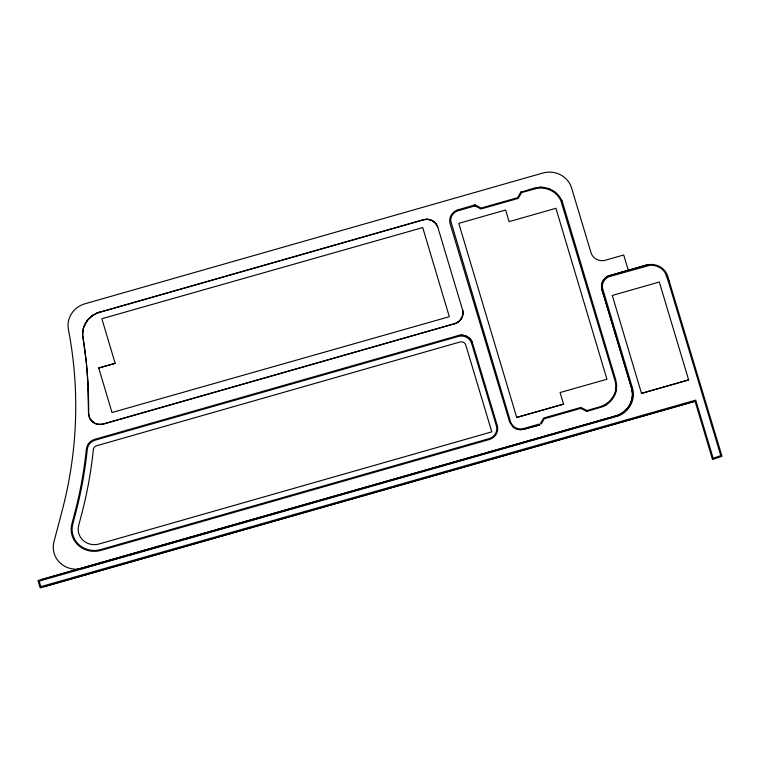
<?xml version="1.0" encoding="UTF-8"?>
<svg xmlns="http://www.w3.org/2000/svg" width="760" height="760" viewBox="0 0 760 760"><rect width="100%" height="100%" fill="white"/><g stroke="black" fill="none" stroke-linecap="round" stroke-linejoin="round"><path stroke-width="1.14" d="M513.19 427.224L509.656 422.123L450.158 223.82C448.333 218.367 451.753 212.239 456.76 210.235M462.983 313.975C463.163 315.923 462.726 308.474 462.755 310.412M615.686 388.265L615.704 384.38A22.477 21.394 -8.4 0 0 614.935 380.418L560.823 200.593A22.448 21.375 -8.4 0 0 548.169 189.335L547.589 189.145A22.448 21.375 -8.4 0 0 540.322 188.081L539.704 188.1A22.448 21.375 -8.4 0 0 537.244 188.318L521.873 192.48M83.22 328.976L83.581 327.522L82.669 334.571L86.346 362.52L88.217 387.847L88.54 413.25L88.217 387.847M462.868 314.583L460.987 319.219L461.377 318.62M616.17 391.048L616.711 385.652L615.837 380.18L562.808 203.214C561.764 198.493 556.453 192.403 554.135 191.368M616.056 391.457C614.982 397.375 609.264 403.455 604.694 405.755M83.59 327.617L87.59 320.007L86.716 321.157M85.937 322.44L84.037 326.183M540.54 423.377L543.637 418.019L580.925 407.426L586.558 410.305M586.625 411.302L580.811 408.386L544.264 418.769L541.329 423.89M521.36 192.916L518.234 198.398L480.947 208.99L475.304 206.074M520.6 192.403L517.607 197.676L481.061 208.059L475.674 205.248M520.752 192.232L535.221 187.786L540.968 187.216L539.686 187.236M460.55 319.789L460.075 320.33L460.969 319.124M87.599 320.093L92.957 315.162L89.537 317.88M601.654 288.325L601.644 288.24A11.713 11.153 -8.4 0 1 604.599 278.549L604.684 278.464M437.798 227.373A11.694 11.134 -8.4 0 0 423.358 219.906L99.607 312.341A23.398 22.277 -8.4 0 0 82.935 337.506A459.752 437.741 -8.4 0 1 88.53 413.392A11.694 11.134 -8.4 0 0 103.417 424.099L454.556 323.712L457.872 322.192L460.066 320.245M604.694 278.559L604.77 278.388A12.037 11.457 -8.4 0 1 608.228 275.975L608.608 275.927M456.608 322.924L459.572 320.844M521.54 191.681L521.008 191.957M605.948 405.023L606.642 404.577M92.967 315.248L96.834 313.091L95.513 313.794M604.504 405.821L603.031 406.59M602.832 406.647L587.433 411.274M609.244 275.671L608.228 275.975A11.941 11.362 -8.4 0 0 606.736 276.801M96.843 313.177L99.607 312.113L98.201 312.559M616.882 415.644L618.25 415.112A23.398 22.277 -8.4 0 0 626.525 409.327L627.456 408.148A23.398 22.277 -8.4 0 0 631.541 388.217L631.55 388.312A23.398 22.277 -8.4 0 1 627.466 408.234M539.686 424.945L540.065 424.84M457.007 210.168L458.85 209.523M41.676 579.557L615.467 415.995L41.667 579.462L38.009 580.602L40.175 587.86L695.067 401.261L712.519 459.515L722 456.304L669.218 281.172M615.476 416.09L618.231 415.026A23.398 22.277 -8.4 0 0 626.515 409.231M608.741 276.051L647.919 264.708A17.604 16.758 -8.4 0 1 667.024 274.37L667.717 276.203M459.106 209.446L459.43 209.389M99.617 312.208L424.099 219.488L423.358 219.678M474.363 205.114L459.686 209.323M95.342 423.396C92.929 423.054 102.287 425.581 103.417 423.871L454.556 323.712M458.071 335.597L94.81 439.308A11.694 11.134 -8.4 0 0 86.383 449.055A459.752 437.741 -8.4 0 1 74.632 513.437L71.877 523.896A23.398 22.277 -8.4 0 0 78.27 545.271A23.398 22.277 -8.4 0 0 100.947 550.401L489.25 439.536A11.694 11.134 -8.4 0 0 497.287 425.647L472.511 343.064A11.694 11.134 -8.4 0 0 458.071 335.597A11.694 11.134 -8.4 0 1 472.511 343.064M688.645 379.848L641.506 393.395L688.664 379.933L659.3 282.007L612.284 295.459M43.842 586.73L695.067 401.261M474.61 205.969L457.121 211.052A10.773 10.26 -8.4 0 0 450.651 220.704L510.539 421.819A10.839 10.317 -8.4 0 0 523.146 428.678L539.41 424.061M98.705 367.916L112.005 412.519L449.312 316.702L422.731 227.582L101.859 318.734L115.159 363.337L98.724 368.001L115.159 363.337M563.549 404.139L560.091 392.54L606.936 379.231L555.931 208.297L509.086 221.635L505.628 210.026L458.784 223.364L516.705 417.449L563.549 404.139L516.705 417.449M613.178 274.531L647.89 264.575M587.413 410.362L600.029 406.771A23.075 21.973 -8.4 0 0 615.961 388.293M523.364 429.571L539.638 424.963L520.486 429.856M98.971 424.384L102.704 424.147M424.108 219.583L426.388 219.298L425.619 219.345M587.014 411.312L587.366 411.284M426.369 219.212L427.918 219.355L427.148 219.307M540.968 187.188C543.808 187.017 549.736 188.718 550.278 189.221M520.125 429.846L516.591 429.134M427.899 219.26L432.25 220.628L430.151 219.782M586.72 411.293L586.255 411.16M474.639 205.057L475.75 205.314L475.285 205.143M474.914 205.96L474.943 205.96A1.226 1.168 -8.4 0 1 475.294 206.064M96.767 423.976L97.47 424.07M549.1 188.746L549.689 188.974M516.258 429.01L513.466 427.414M550.848 189.449L553.612 191.016M88.53 413.165L89.965 418.75L94.686 423.177M432.24 220.542L435.233 222.841L434.701 222.328M92.254 421.534L94.021 422.731M435.224 222.756L436.183 223.972L435.727 223.392M90.763 419.947L91.21 420.423M436.173 223.886L437.798 227.145L462.574 309.956A11.694 11.134 -8.4 0 1 454.546 323.845M562.239 201.571L561.839 200.583M667.679 276.051L669.18 281.058M668.249 281.228L665.323 273.087A16.654 15.856 -8.4 0 0 649.904 265.287L608.608 276.801A10.877 10.355 -8.4 0 0 602.538 288.087L602.614 288.287A11.561 11.001 -8.4 0 0 602.889 289.437L632.453 387.98A24.339 23.171 -8.4 0 1 628.197 408.69L627.218 409.83A24.339 23.171 -8.4 0 1 618.611 415.844L39.168 581.115L40.822 586.644L695.723 400.14L713.146 458.251L720.812 455.658L668.315 281.438M601.673 288.448A12.445 11.847 -8.4 0 0 601.977 289.683L631.731 388.426A23.398 22.277 -8.4 0 1 615.657 416.204L83.03 568.281A23.398 22.277 -8.4 0 1 60.344 563.15A23.398 22.277 -8.4 0 1 53.96 541.766L62.168 510.606A446.88 425.495 -8.4 0 0 68.41 329.45A23.398 22.277 -8.4 0 1 84.996 303.762L542.716 173.071A23.398 22.277 -8.4 0 1 571.596 188.014L591.014 252.728A11.694 11.134 -8.4 0 0 601.673 260.661L602.442 260.661A11.694 11.134 -8.4 0 0 605.454 260.195L623.722 254.98L628.32 270.389L608.418 276.174A11.998 11.419 -8.4 0 0 604.808 278.749A11.713 11.153 -8.4 0 0 601.834 288.439L601.872 288.658A12.445 11.847 -8.4 0 0 602.167 289.892M641.506 393.395L612.303 295.517M631.55 388.312L601.977 289.683M669.161 280.972L669.303 281.476M613.158 274.445L610.327 275.253M474.563 205.067L473.879 205.248M434.122 221.758L432.915 220.989M93.394 449.34L93.337 449.777A465.528 443.241 -8.4 0 1 81.453 514.909L78.679 525.445A16.378 15.589 -8.4 0 0 83.153 540.408A16.378 15.589 -8.4 0 0 99.028 543.998L491.786 431.86L465.766 344.992A4.683 4.455 -8.4 0 0 459.99 342L96.453 445.806A4.674 4.455 -8.4 0 0 93.394 449.34M75.544 513.636L72.789 524.106A22.458 21.384 -8.4 0 0 78.916 544.625A22.458 21.384 -8.4 0 0 100.69 549.547L488.993 438.681A10.763 10.25 -8.4 0 0 496.394 425.904L471.608 343.32A10.763 10.25 -8.4 0 0 458.327 336.452L95.066 440.163A10.763 10.25 -8.4 0 0 87.314 449.131A460.683 438.634 -8.4 0 1 75.544 513.636"/></g></svg>
